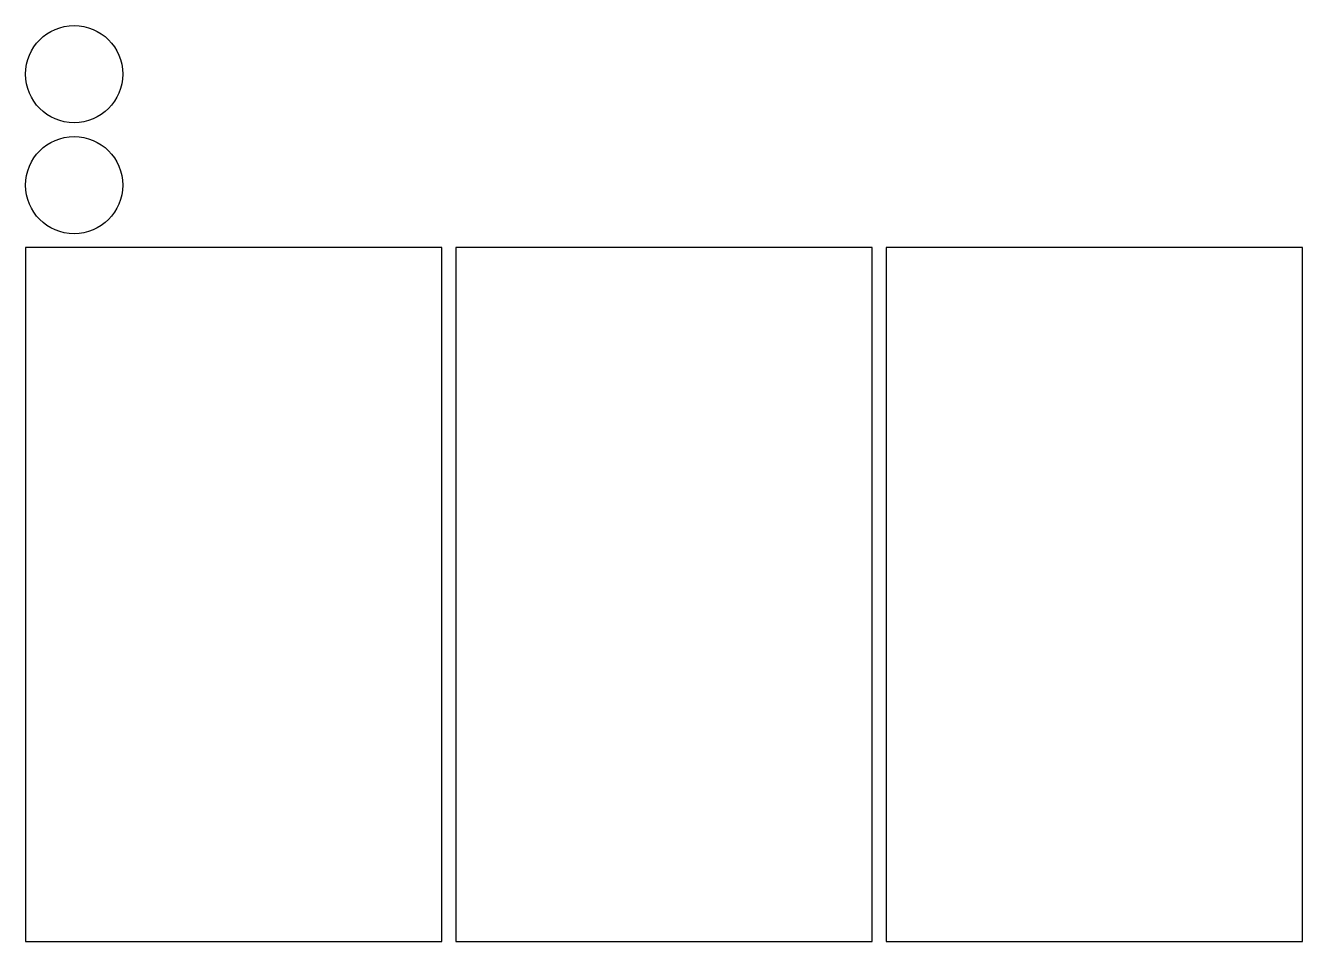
# Model space of a CAD drawing. Header units: metres. Extents: x 0 to 920, y 0 to 660.
import ezdxf

# ---------------------------------------------------------------- set-up
doc = ezdxf.new("R2010")
doc.units = ezdxf.units.M

msp = doc.modelspace()

# ---------------------------------------------------------------- linework, layer by layer
for points in [[(0, 0), (300, 0), (300, 500), (0, 500), (0, 0)], [(310, 0), (610, 0), (610, 500), (310, 500), (310, 0)], [(620, 0), (920, 0), (920, 500), (620, 500), (620, 0)]]:
    msp.add_lwpolyline(points)
for centre in [(35, 625), (35, 545)]:
    msp.add_circle(centre, 35)

doc.saveas('drawing.dxf')
